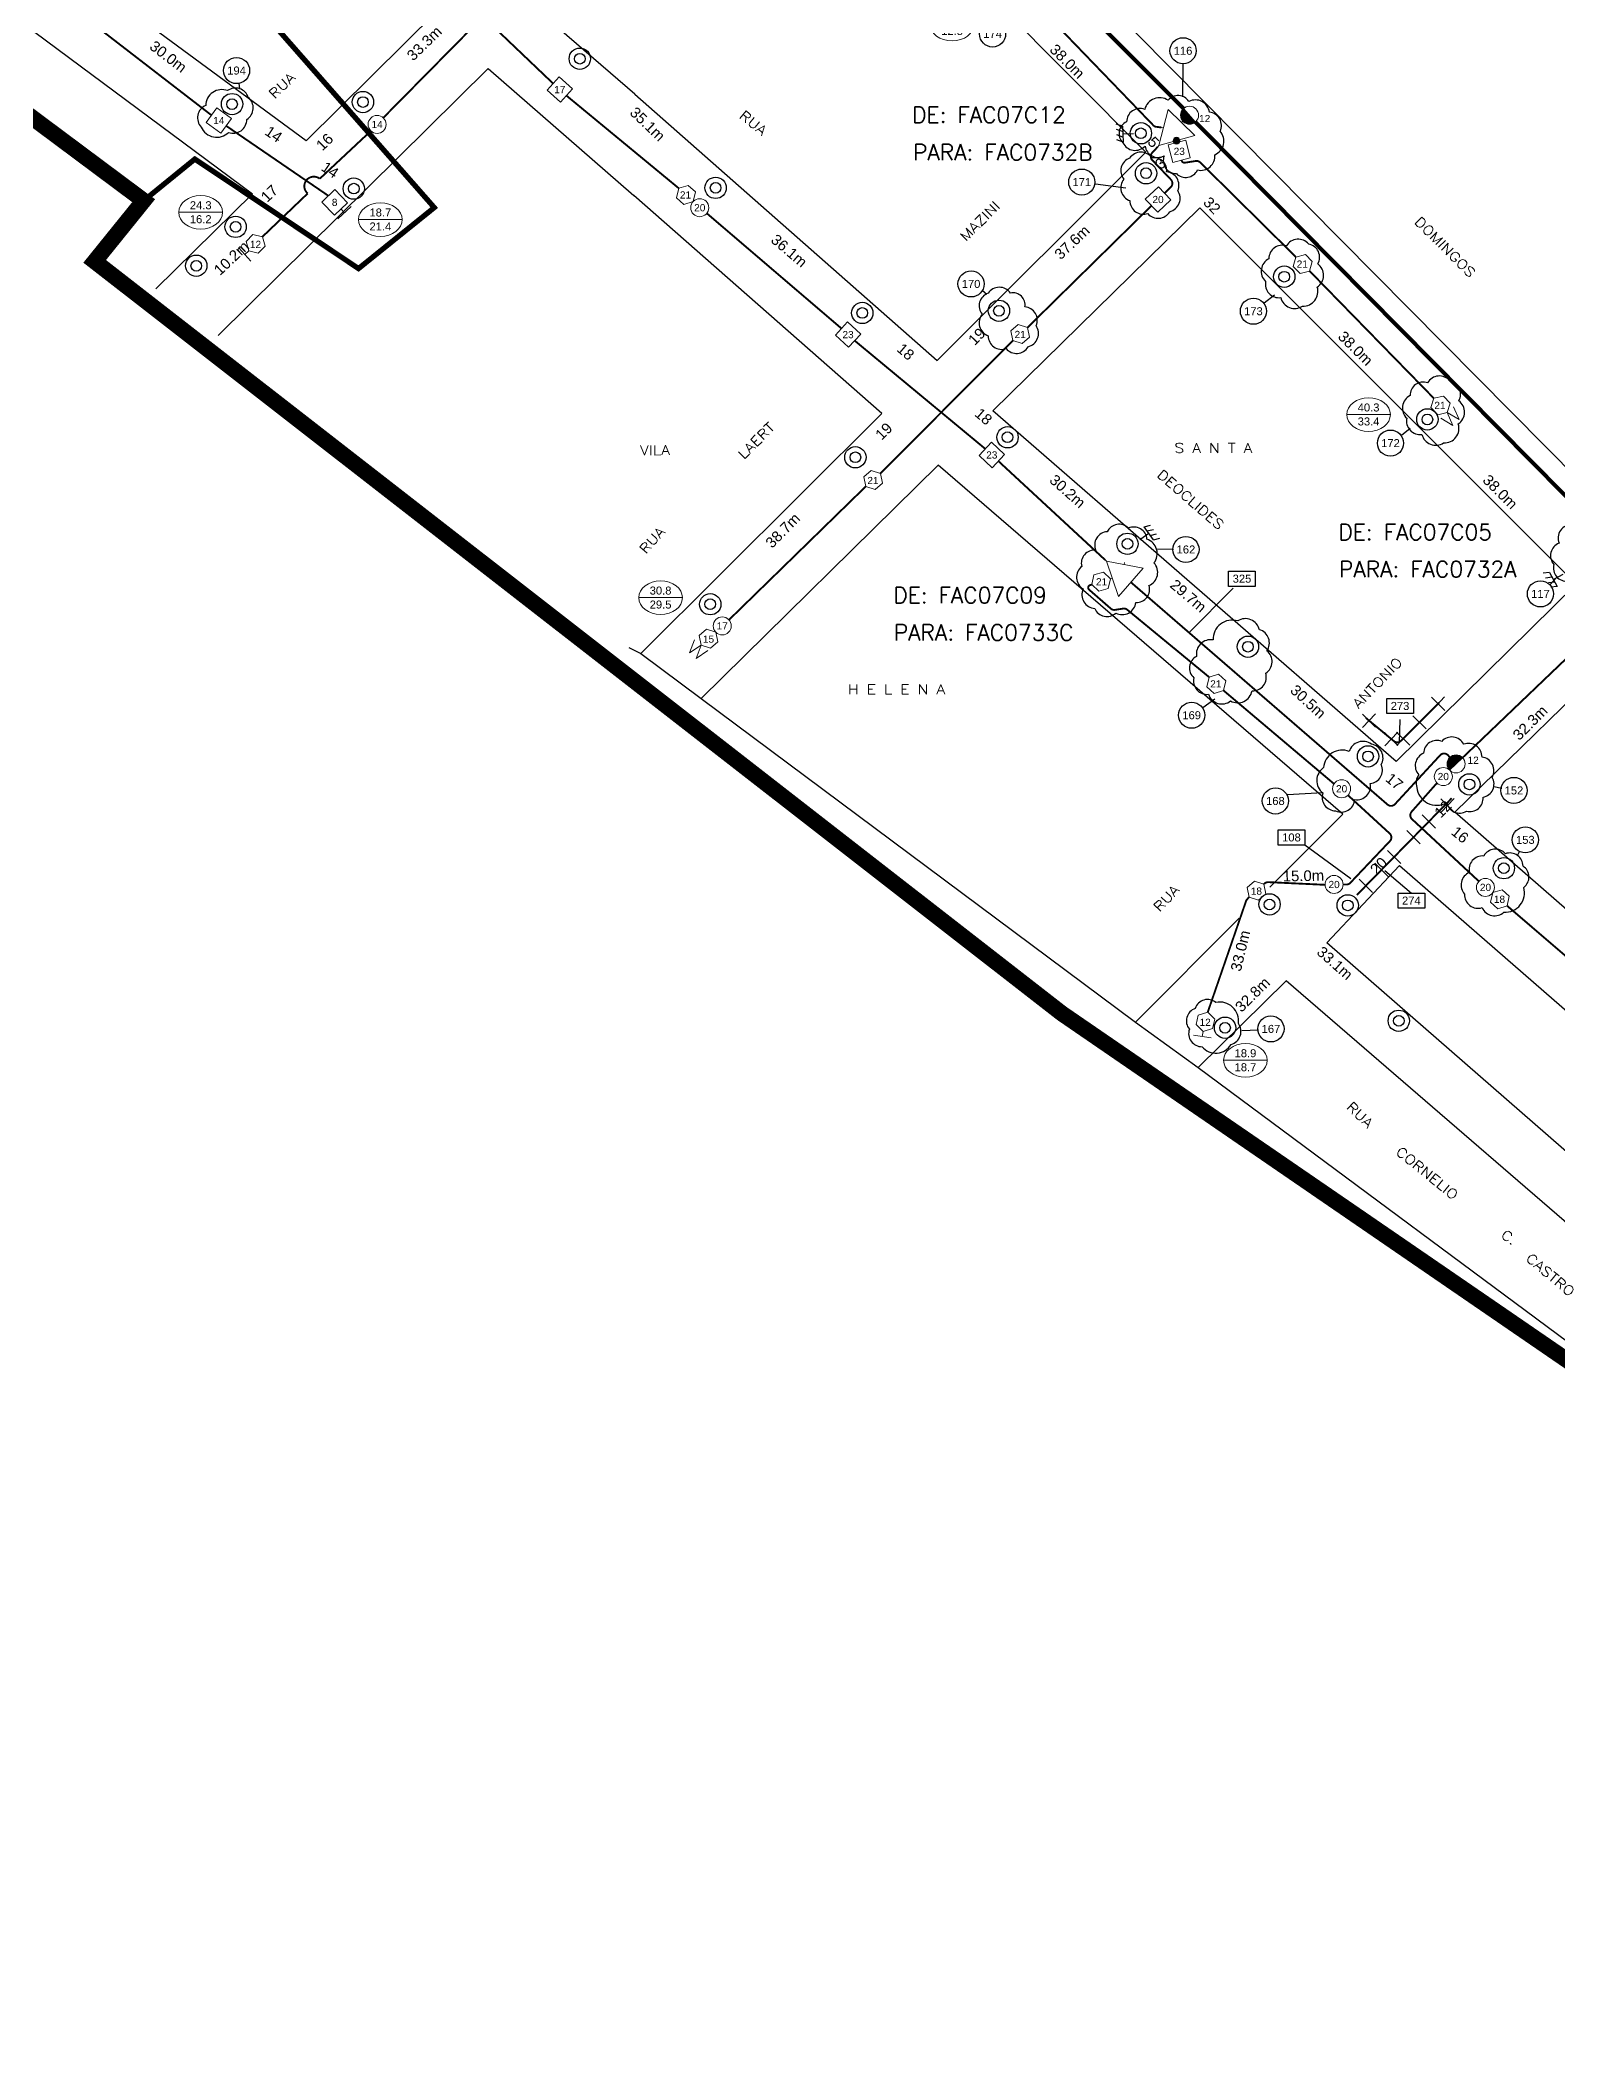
# Model space of a CAD drawing. Header units: inches. Extents: x 246034 to 247769, y 7726337 to 7727523.
# Drawn here: x 246494.3 to 246778.7, y 7726358.1 to 7726736.5 of the extents above; entities that cross this region are included whole.
import ezdxf
from ezdxf.enums import TextEntityAlignment as Align

# ---------------------------------------------------------------- set-up
doc = ezdxf.new("R2010")
doc.units = ezdxf.units.IN
doc.header["$LTSCALE"] = 6
doc.header["$MEASUREMENT"] = 0
for name, pattern in [('DASHDOT', [1, 0.5, -0.25, 0, -0.25]), ('DASHED', [0.75, 0.5, -0.25]), ('PHANTOMX2', [5, 2.5, -0.5, 0.5, -0.5, 0.5, -0.5])]:
    doc.linetypes.add(name, pattern=pattern)
for name, color, linetype in [('ALTERAÇÃO', 4, 'Continuous'), ('ANOTACOES', 6, 'Continuous'), ('DISTANCIA', 7, 'Continuous'), ('ELETRONICO', 4, 'Continuous'), ('LIMITE', 5, 'PHANTOMX2'), ('NET-CBTP', 6, 'DASHDOT'), ('NET-CBTR', 3, 'DASHED'), ('NET_UPGRADE', 7, 'Continuous'), ('POSTES', 1, 'Continuous'), ('QUADRA_PROV', 7, 'Continuous'), ('QUADRAS', 7, 'Continuous'), ('RUAS', 7, 'Continuous'), ('TERRA', 7, 'Continuous')]:
    doc.layers.add(name, color=color, linetype=linetype)
for name, color, linetype, lineweight in [('NET-AMP', 1, 'Continuous', 20), ('NET-SPLT', 1, 'Continuous', 20), ('NET-TAP', 1, 'Continuous', 20), ('NET-TERM', 1, 'Continuous', 20)]:
    doc.layers.add(name, color=color, linetype=linetype, lineweight=lineweight)
doc.layers.add('NET-AMP @ 1', color=1, linetype='Continuous', lineweight=20, true_color=0xff0000)
doc.layers.add('NET-LIMCEL', color=9, linetype='PHANTOMX2', lineweight=50, true_color=0x808080)
doc.styles.add('B', font='SIMPLEX', dxfattribs={"width": 1.2, "height": 1.8})
doc.styles.add('Folhas_CAD', font='arial.ttf')
doc.styles.add('Romans', font='ROMANS.shx', dxfattribs={"height": 3})
doc.styles.get("Standard").update_dxf_attribs({"font": 'arial.ttf'})
doc.dimstyles.get("Standard").update_dxf_attribs({"dimtxt": 0.18, "dimasz": 0.18, "dimexe": 0.18, "dimexo": 0.0625, "dimgap": 0.09, "dimtad": 0, "dimtih": 1, "dimtoh": 1, "dimdec": 4, "dimzin": 0, "dimdsep": 46, "dimtxsty": 'Standard', "dimcen": 0.09, "dimadec": 0, "dimazin": 0, "dimtfac": 1, "dimtdec": 4, "dimtofl": 0, "dimtmove": 0, "dimatfit": 3, "dimfxl": 1, "dimtolj": 1, "dimtzin": 0, "dimarcsym": 0})

# ---------------------------------------------------------------- blocks, each defined once
blk = doc.blocks.new('POSTECS')
at = {"layer": 'POSTES', "linetype": 'ByBlock'}
for radius in [2, 1]:
    blk.add_circle((0, 0), radius, dxfattribs=at)
blk = doc.blocks.new('POSTE')
at = {"layer": 'POSTES', "linetype": 'ByBlock'}
for radius in [2, 1]:
    blk.add_circle((0, 0), radius, dxfattribs=at)
blk = doc.blocks.new('TERRA')
at = {"layer": 'TERRA', "linetype": 'ByBlock'}
for p, q in [((0, 0), (0, -2.02)), ((-1.5, -2.02), (-1.97, -3.15)), ((-1.5, -2.02), (1.5, -2.02)), ((-0.49, -2.02), (-0.96, -3.15)), ((0.57, -2.02), (0.09, -3.15)), ((1.5, -2.02), (1.03, -3.15))]:
    blk.add_line(p, q, dxfattribs=at)
blk = doc.blocks.new('TERMINAL')
blk.add_line((-1, 0), (0, 0))
blk.add_lwpolyline([(-1, -1.6875), (-1, 1.6875)])
blk = doc.blocks.new('TAP8')
blk.add_lwpolyline([(0.92, 1.59), (0, 0), (0.92, -1.59), (2.76, -1.59), (3.68, 0), (2.76, 1.59)], close=True)
blk.add_attdef('DBVAL', text='', height=1.35).set_placement((1.77, -0.06), align=Align.MIDDLE)
blk = doc.blocks.new('TAP2')
at = {"color": 0}
blk.add_circle((1.69, 0), 1.69, dxfattribs=at)
blk.add_attdef('DBVAL', text='', height=1.35, dxfattribs=at).set_placement((1.69, 0), align=Align.MIDDLE)
blk = doc.blocks.new('TAP4')
blk.add_lwpolyline([(3.38, -1.69), (0, -1.69), (0, 1.69), (3.38, 1.69)], close=True)
at = {"color": 0}
blk.add_attdef('DBVAL', text='', height=1.35, dxfattribs=at).set_placement((1.69, 0), align=Align.MIDDLE)
blk = doc.blocks.new('HI-LOW')
blk.add_lwpolyline([(-4.1, 0), (4.1, 0)])
blk.add_ellipse((0, 0), major_axis=(4.1, 0), ratio=0.768293)
for tag, p in [('END-HI', (0, 1.33)), ('END-LO', (0, -1.29))]:
    blk.add_attdef(tag, text='', height=1.5).set_placement(p, align=Align.MIDDLE_CENTER)
blk = doc.blocks.new('DC')
h = blk.add_hatch(color=256)
h.dxf.hatch_style = 1
h.paths.add_polyline_path([(3.38, 0), (0, 0, 1)])
blk.add_line((0, 0), (3.38, 0))
blk.add_circle((1.69, 0), 1.69)
at = {"color": 0}
blk.add_attdef('DCVAL', text='', height=1.35, dxfattribs=at).set_placement((3.1, 3.27), align=Align.MIDDLE)
blk = doc.blocks.new('CX_CodUpgrade')
blk.add_circle((-0.13, 0.04), 2.45)
at = {"color": 1, "flags": 1}
for tag, p in [('RETIRAR1', (4.74, 11.47)), ('NOVO1', (28.33, 11.47)), ('RETIRAR2', (4.74, 7.94)), ('NOVO2', (28.33, 7.94)), ('RETIRAR3', (4.74, 4.42)), ('NOVO3', (28.33, 4.42)), ('RETIRAR4', (4.74, 0.89)), ('NOVO4', (28.33, 0.9)), ('RETIRAR5', (4.74, -2.63)), ('NOVO5', (28.33, -2.63)), ('RETIRAR6', (4.74, -6.15)), ('NOVO6', (28.33, -6.15)), ('RETIRAR7', (4.74, -9.68)), ('NOVO7', (28.33, -9.68)), ('RETIRAR8', (4.74, -13.2)), ('NOVO8', (28.33, -13.2)), ('RETIRAR9', (4.74, -16.73)), ('NOVO9', (28.33, -16.73))]:
    blk.add_attdef(tag, p, '', height=1.5, dxfattribs=at)
at = {"color": 7, "flags": 1}
for tag, p in [('ANTIGO1', (17.16, 11.46)), ('ANTIGO2', (17.16, 7.94)), ('ANTIGO3', (17.16, 4.41)), ('ANTIGO4', (17.16, 0.89)), ('ANTIGO5', (17.16, -2.63)), ('ANTIGO6', (17.16, -6.16)), ('ANTIGO7', (17.16, -9.68)), ('ANTIGO8', (17.16, -13.21)), ('ANTIGO9', (17.16, -16.73))]:
    blk.add_attdef(tag, p, '', height=1.5, dxfattribs=at)
at = {"color": 1}
blk.add_attdef('CODIGO', text='', height=1.5, dxfattribs=at).set_placement((-0.13, 0.04), align=Align.MIDDLE_CENTER)
blk = doc.blocks.new('AMP3')
for p, q in [((3.1, 1.71), (3.3, 2.03)), ((0, 0), (-0.33, 0)), ((3.1, -1.71), (3.3, -2.03)), ((6.06, 0), (6.38, 0))]:
    blk.add_line(p, q)
blk.add_lwpolyline([(0, 3.5), (0, -3.5), (6.06, 0)], close=True)
blk = doc.blocks.new('AMP3AC')
h = blk.add_hatch(color=256)
h.dxf.hatch_style = 1
h.paths.add_polyline_path([(2.55, 2.03), (3.66, 1.39, 0.131652), (3.74, 1.71, 0.767327)])
h.paths.add_polyline_path([(3.66, 1.39), (2.55, 2.03, 0.131652), (2.47, 1.71, 0.767327)])
for p, q in [((3.1, 1.71), (3.3, 2.03)), ((0, 0), (-0.33, 0)), ((3.1, -1.71), (3.3, -2.03)), ((6.06, 0), (6.38, 0))]:
    blk.add_line(p, q)
blk.add_lwpolyline([(0, 3.5), (0, -3.5), (6.06, 0)], close=True)
blk.add_circle((3.1, 1.71), 0.638)
blk = doc.blocks.new('CX_CodUpgradeCabo')
blk.add_lwpolyline([(-2.63, 1.45), (2.37, 1.45), (2.37, -1.4), (-2.63, -1.4)], close=True)
at = {"color": 1}
blk.add_attdef('CODIGO', text='', height=1.5, dxfattribs=at).set_placement((-0.13, 0.04), align=Align.MIDDLE_CENTER)
at = {"color": 1, "style": 'Folhas_CAD', "flags": 1}
for tag, p in [('SERVICO', (5.97, 0.89)), ('TIPO', (17.92, 0.89)), ('COMP', (25.22, 0.89))]:
    blk.add_attdef(tag, p, '', height=1.5, dxfattribs=at)
blk = doc.blocks.new('EXCLUIR_CABOdwg')
at = {"layer": 'ANOTACOES', "color": 4}
for points in [[(-1.24, 1.23), (1.24, -1.23)], [(-1.2, -1.28), (1.21, 1.29)]]:
    blk.add_lwpolyline(points, dxfattribs=at)
blk = doc.blocks.new('CARGA')
for p, q in [((-2.5, 0.81), (0, 1.62)), ((-2.5, 0.81), (0, 0)), ((-2.5, -0.81), (0, 0)), ((-2.5, -0.81), (0, -1.62))]:
    blk.add_line(p, q)

msp = doc.modelspace()

# ---------------------------------------------------------------- linework, layer by layer
at = {"layer": 'LIMITE', "linetype": 'Continuous', "const_width": 3}
msp.add_lwpolyline([(247361.51, 7726563.79), (247112.71, 7726442.48), (247147.92, 7726399.42), (247053.32, 7726359.97), (247014.86, 7726409.04), (246947.68, 7726374.32), (246685.76, 7726554.08), (246504.44, 7726695.05), (246513.62, 7726706.42), (246174.51, 7726959.26), (246306.47, 7727097.36), (246264.31, 7727145.51), (246277.78, 7727165.15), (246472.38, 7727189.68), (246553, 7727281.82), (246508.14, 7727323.79), (246532.23, 7727521.49), (246803.54, 7727504.62), (247403.19, 7726894.55)], dxfattribs=at)
at = {"layer": 'NET-CBTP', "const_width": 0.75}
msp.add_lwpolyline([(246696.41, 7726852.32), (246637.27, 7726796.22, 0.416078), (246637.26, 7726794.8), (246706.83, 7726725.48), (246708.59, 7726723.7)], format="xyb", dxfattribs=at)
msp.add_lwpolyline([(246710.82, 7726721.17), (246784.83, 7726646.42)], dxfattribs=at)
at = {"layer": 'NET-CBTR', "const_width": 0.35}
for points in [[(246582.36, 7726748.5), (246579.04, 7726751.45, 0.406572), (246577.64, 7726751.38), (246574.23, 7726747.73, 0.23628), (246573.98, 7726746.87), (246575.29, 7726739.53, -0.243653), (246575.02, 7726738.65), (246558.54, 7726721.95)], [(246590.39, 7726728.39), (246577.99, 7726740.21, -0.39373), (246577.91, 7726741.57), (246578.11, 7726741.81)], [(246758.53, 7726602.07), (246758.18, 7726602.46, 0.441709), (246756.7, 7726602.47), (246748.23, 7726593.3, -0.404917), (246746.84, 7726593.22), (246698.71, 7726634.9)], [(246756.54, 7726612.32), (246749.36, 7726605.19, -0.391779), (246748.01, 7726605.13), (246742.76, 7726609.47)], [(246739.41, 7726594.98), (246747.25, 7726587.79, -0.41042), (246747.29, 7726586.38), (246739.85, 7726578.54, -0.207318), (246739.12, 7726578.23), (246738.5, 7726578.23)], [(246763.96, 7726578.84), (246751.4, 7726590.51, -0.404384), (246751.37, 7726591.9), (246756.11, 7726597.27)]]:
    msp.add_lwpolyline(points, format="xyb", dxfattribs=at)
at = {"layer": 'NET-CBTR'}
for points in [[(246704.46, 7726720.14, 0.35, 0.35, 0), (246703.27, 7726720.3, 0.35, 0.35, -0.098708), (246702.95, 7726720.52, 0.35, 0.35, 0), (246677.98, 7726746.4, 0, 0, 0)], [(246556.22, 7726719.5, 0.35, 0.35, 0), (246546.64, 7726710.54, 0.35, 0.35, 0.984653), (246544.38, 7726707.78, 0.35, 0.35, 0), (246544.38, 7726707.78, 0.35, 0.35, 0), (246535.88, 7726699.65, 0, 0, 0)], [(246705.04, 7726707.8, 0.35, 0.35, 0), (246706.21, 7726708.98, 0.35, 0.35, 0.406376), (246706.22, 7726710.38, 0.35, 0.35, 0), (246702.72, 7726714.03, 0.35, 0.35, -0.398437), (246702.71, 7726715.4, 0.35, 0.35, 0), (246703.75, 7726716.52, 0, 0, 0)], [(246729.66, 7726695.86, 0.35, 0.35, 0), (246711.72, 7726713.59, 0.35, 0.35, 0.238125), (246710.86, 7726713.86, 0.35, 0.35, 0), (246708.82, 7726713.54, 0.35, 0.35, -0.377164), (246708.26, 7726713.9, 0.35, 0.35, 0), (246708.22, 7726714.04, 0, 0, 0)], [(246713.39, 7726617.11, 0.35, 0.35, 0), (246698.05, 7726629.74, 0.35, 0.35, 0.213885), (246697.26, 7726629.96, 0.35, 0.35, 0), (246695.76, 7726629.72, 0.35, 0.35, -0.221547), (246694.95, 7726629.96, 0.35, 0.35, 0), (246690.89, 7726633.5, 0.35, 0.35, -0.580858), (246691.06, 7726634.36, 0.35, 0.35, 0), (246691.38, 7726634.46, 0, 0, 0)], [(246735.13, 7726578.18, 0.35, 0.35, 0), (246724.49, 7726578.68, 0.35, 0.35, 0.18845), (246723.8, 7726578.45, 0.35, 0.35, 0), (246723.63, 7726578.31, 0, 0, 0)], [(246720.88, 7726575.87, 0.35, 0.35, 0), (246720.53, 7726575.49, 0.35, 0.35, 0.1063), (246720.31, 7726575.13, 0.35, 0.35, 0), (246713.12, 7726554.28, 0, 0, 0)]]:
    msp.add_lwpolyline(points, format="xyseb", dxfattribs=at)
at = {"layer": 'NET-CBTR', "const_width": 0.35}
for points in [[(246505.27, 7726738.7), (246526.34, 7726722.44)], [(246592.89, 7726726.12), (246613.95, 7726708.75)], [(246529.08, 7726720.46), (246548.27, 7726707.33)], [(246702.58, 7726705.49), (246679.35, 7726682.66)], [(246619.2, 7726704.06), (246644.45, 7726682.47)], [(246755.51, 7726669.39), (246732.23, 7726693.23)], [(246671.41, 7726659.91), (246646.94, 7726680.18)], [(246676.6, 7726680.22), (246651.75, 7726655.28)], [(246693.89, 7726639.08), (246673.88, 7726657.6)], [(246649, 7726652.84), (246623.37, 7726627.85)], [(246781.81, 7726621.99), (246760.91, 7726602.01)], [(246736.81, 7726597.1), (246716.08, 7726614.61)], [(246758.88, 7726594.42), (246741.07, 7726576.26)], [(246789.42, 7726556.96), (246769.27, 7726574.23)]]:
    msp.add_lwpolyline(points, dxfattribs=at)
at = {"layer": 'NET-LIMCEL', "const_width": 1}
msp.add_lwpolyline([(246966.86, 7726835.39), (246942.98, 7726828.79), (246907.35, 7726829.64), (246870.87, 7726842.36), (246853.9, 7726841.09), (246835.66, 7726824.55), (246883.17, 7726774.52), (246847.12, 7726737.55), (246794.94, 7726785.46), (246747.81, 7726740.04), (246681.88, 7726798.51), (246659.47, 7726781.62), (246634.04, 7726801.03), (246625.71, 7726792.49), (246591.39, 7726790.04), (246539.07, 7726738.2), (246568.11, 7726705.13), (246553.91, 7726693.7), (246523.22, 7726714.22), (246513.62, 7726706.42)], dxfattribs=at)
at = {"layer": 'NET_UPGRADE'}
for points in [[(246529.52, 7726719.2, 0.520567), (246529.52, 7726719.2, 0.520567), (246532.96, 7726721.67, 0.520567), (246533.23, 7726725.76, 0.520567), (246529.36, 7726727.06, 0.520567), (246525.26, 7726724.26, 0.520567), (246524.4, 7726720.22, 0.520567), (246529.52, 7726719.2)], [(246705.71, 7726725.24, 0.520567), (246705.71, 7726725.24, 0.520567), (246701.31, 7726723.54, 0.520567), (246697.91, 7726721.22, 0.520567), (246697.21, 7726717.28, 0.520567), (246701.38, 7726716.66, 0.520567), (246704.94, 7726714.81, 0.520567), (246707.26, 7726711.49, 0.520567), (246711.2, 7726712.18, 0.520567), (246714.45, 7726715.04, 0.520567), (246715.45, 7726719.44, 0.520567), (246713.44, 7726723, 0.520567), (246709.58, 7726725.01, 0.520567), (246705.71, 7726725.24)], [(246702.7, 7726714.44, 0.520567), (246702.7, 7726714.44, 0.520567), (246698.48, 7726714.39, 0.520567), (246697.39, 7726710.47, 0.520567), (246698.53, 7726706.43, 0.520567), (246701.9, 7726704.02, 0.520567), (246705.99, 7726704.36, 0.520567), (246707.51, 7726708.32, 0.520567), (246705.4, 7726711.82, 0.520567), (246702.7, 7726714.44)], [(246730.9, 7726686.67, 0.520567), (246730.9, 7726686.67, 0.520567), (246733.66, 7726690.22, 0.520567), (246733.75, 7726694.57, 0.520567), (246732.06, 7726698.29, 0.520567), (246727.89, 7726697.94, 0.520567), (246724.6, 7726695.54, 0.520567), (246723.98, 7726691.28, 0.520567), (246726.82, 7726688.26, 0.520567), (246730.9, 7726686.67)], [(246676.15, 7726689.11, 0.520567), (246676.15, 7726689.11, 0.520567), (246671.93, 7726689.07, 0.520567), (246670.83, 7726685.15, 0.520567), (246671.97, 7726681.1, 0.520567), (246675.34, 7726678.7, 0.520567), (246679.44, 7726679.04, 0.520567), (246680.95, 7726683, 0.520567), (246678.85, 7726686.5, 0.520567), (246676.15, 7726689.11)], [(246757.36, 7726661.02, 0.520567), (246757.36, 7726661.02, 0.520567), (246760.11, 7726664.57, 0.520567), (246760.2, 7726668.92, 0.520567), (246758.52, 7726672.65, 0.520567), (246754.34, 7726672.29, 0.520567), (246751.06, 7726669.89, 0.520567), (246750.44, 7726665.64, 0.520567), (246753.28, 7726662.62, 0.520567), (246757.36, 7726661.02)], [(246784.49, 7726648.75, 0.520567), (246784.49, 7726648.75, 0.520567), (246781.39, 7726645.75, 0.520567), (246778.99, 7726642.21, 0.520567), (246778.01, 7726638.24, 0.520567), (246780.68, 7726635.08, 0.520567), (246784.71, 7726635.4, 0.520567), (246788.36, 7726637.2, 0.520567), (246790.87, 7726640.47, 0.520567), (246790.7, 7726644.61, 0.520567), (246784.49, 7726648.75)], [(246701.73, 7726642.96, 0.520567), (246701.73, 7726642.96, 0.520567), (246698.25, 7726645.03, 0.520567), (246694.29, 7726644.37, 0.520567), (246692.13, 7726640.89, 0.520567), (246689.49, 7726637.87, 0.520567), (246689.77, 7726633.64, 0.520567), (246691.94, 7726629.97, 0.520567), (246695.89, 7726629.12, 0.520567), (246699.66, 7726631.1, 0.520567), (246702.11, 7726634.3, 0.520567), (246703.05, 7726638.53, 0.520567), (246701.73, 7726642.96)], [(246711.04, 7726621, 0.520567), (246711.04, 7726621, 0.520567), (246710.51, 7726616.99, 0.520567), (246713.28, 7726613.9, 0.520567), (246717.42, 7726612.65, 0.520567), (246721.43, 7726614.56, 0.520567), (246724, 7726617.85, 0.520567), (246724.2, 7726622.05, 0.520567), (246722.81, 7726626, 0.520567), (246718.74, 7726627.64, 0.520567), (246714.13, 7726624.09, 0.520567), (246711.04, 7726621)], [(246734.86, 7726600.14, 0.520567), (246734.86, 7726600.14, 0.520567), (246734.73, 7726595.41, 0.520567), (246737.1, 7726592.06, 0.520567), (246740.71, 7726594.16, 0.520567), (246743.61, 7726597.18, 0.520567), (246745.65, 7726600.67, 0.520567), (246743.81, 7726604.55, 0.520567), (246739.66, 7726603.17, 0.520567), (246734.86, 7726600.14)], [(246772.38, 7726577.69, 0.520567), (246772.38, 7726577.69, 0.520567), (246772.24, 7726581.69, 0.520567), (246768.94, 7726584, 0.520567), (246764.87, 7726583.58, 0.520567), (246762.2, 7726580.5, 0.520567), (246761.29, 7726576.43, 0.520567), (246764.59, 7726573.9, 0.520567), (246768.66, 7726573.06, 0.520567), (246772.38, 7726577.69)], [(246714.67, 7726556.14, 0.520567), (246714.67, 7726556.14, 0.520567), (246710.77, 7726555, 0.520567), (246709.68, 7726551.11, 0.520567), (246712.07, 7726547.84, 0.520567), (246717.52, 7726548.26, 0.520567), (246718.87, 7726552.2, 0.520567), (246714.67, 7726556.14)]]:
    msp.add_lwpolyline(points, format="xyb", close=True, dxfattribs=at)
msp.add_lwpolyline([(246752.34, 7726596.44, 0.545332), (246757.91, 7726593.59, 0.520567), (246761.63, 7726591.99, 0.520567), (246764.75, 7726594.6, 0.520567), (246766.46, 7726598.32), (246766.46, 7726598.32, 0.520567), (246764.55, 7726602.13, 0.520567), (246761.13, 7726604.55, 0.520567), (246757.01, 7726605.05, 0.520567), (246753.59, 7726602.84, 0.520567), (246752.68, 7726598.82, 0.24533), (246752.34, 7726596.44, 0.24533)], format="xyb", dxfattribs=at)
at = {"layer": 'QUADRA_PROV'}
msp.add_lwpolyline([(246604.6, 7726622.69), (246606.83, 7726621.57), (246618.18, 7726613.11), (246699.59, 7726552.45), (246711.32, 7726543.92), (246792.51, 7726483.73), (246803.51, 7726475.57), (246883.17, 7726416.01), (246894.52, 7726407.38), (246907.23, 7726398.38)], dxfattribs=at)
at = {"layer": 'QUADRAS'}
for points in [[(246325.32, 7726862.72), (246534.05, 7726707.69), (246515.91, 7726689.9)], [(246789.16, 7726647.55), (246642.45, 7726795.71), (246685.53, 7726837.97), (246836.09, 7726685.9)], [(246605.53, 7726778.49), (246544.11, 7726717.65), (246500.07, 7726750.07), (246581.14, 7726829.78), (246605.49, 7726805.28)], [(246605.72, 7726726.36), (246662.37, 7726676.44), (246701.55, 7726715.49), (246632.04, 7726785.38), (246605.65, 7726758.81)], [(246605.72, 7726726.36), (246588.42, 7726741.35), (246605.65, 7726758.81)], [(246527.58, 7726681.14), (246578.21, 7726731.19), (246605.52, 7726707.41)], [(246606.83, 7726621.57), (246652, 7726666.5), (246605.52, 7726707.41)], [(246782.19, 7726634.51), (246748.44, 7726601.29), (246672.83, 7726667.04), (246711.65, 7726705.06), (246782.19, 7726634.51)], [(246724.8, 7726577.74), (246738.47, 7726591.45), (246662.58, 7726656.85), (246618.18, 7726613.11)], [(246862.42, 7726553.5), (246834.71, 7726526.16), (246759.47, 7726591.81), (246792.15, 7726623.65), (246862.42, 7726553.5)], [(246824.46, 7726516.22), (246810.67, 7726501.73), (246735.48, 7726567.33), (246749.1, 7726581.77), (246824.46, 7726516.22)], [(246699.59, 7726552.45), (246719.01, 7726571.93)], [(246792.51, 7726483.73), (246803.27, 7726495.09), (246727.84, 7726560.19), (246711.32, 7726543.92)]]:
    msp.add_lwpolyline(points, dxfattribs=at)

# ---------------------------------------------------------------- block references
at = {"layer": 'ALTERAÇÃO'}
for p in [(246743.36, 7726608.97), (246756.33, 7726612.11), (246747.53, 7726605.51), (246749.75, 7726605.57), (246752.83, 7726608.63), (246754.58, 7726590.04), (246758.09, 7726593.05), (246751.72, 7726587.12), (246748.09, 7726583.41), (246745.7, 7726580.98), (246742.78, 7726578)]:
    msp.add_blockref('EXCLUIR_CABOdwg', p, dxfattribs=at)
at = {"layer": 'ELETRONICO'}
for p, rotation in [((246699.21, 7726718.97), 272.5424989547859), ((246700.42, 7726642.9), 125.6306448607414), ((246779.7, 7726636.38), 299.0324547538869)]:
    msp.add_blockref('TERRA', p, dxfattribs=dict(at, rotation=rotation))
at = {"layer": 'NET-AMP'}
for name, p, rotation in [('AMP3AC', (246708.21, 7726721.08), 225.6732166218842), ('AMP3', (246698.71, 7726634.9), 139.1019087988604)]:
    msp.add_blockref(name, p, dxfattribs=dict(at, rotation=rotation))
at = {"layer": 'NET-SPLT'}
ref = msp.add_blockref('DC', (246708.59, 7726723.7), dxfattribs=dict(at, rotation=311.5221031204085))
ref.add_attrib('DCVAL', '12', dxfattribs={"layer": '0', "color": 0, "height": 1.35}).set_placement((246712.55, 7726721.83), align=Align.MIDDLE)
ref = msp.add_blockref('DC', (246760.91, 7726602.01), dxfattribs=dict(at, rotation=223.7191089344011))
ref.add_attrib('DCVAL', '12', dxfattribs={"layer": '0', "color": 0, "height": 1.35}).set_placement((246762.89, 7726601.54), align=Align.MIDDLE)
at = {"layer": 'NET-TAP'}
ref = msp.add_blockref('TAP4', (246590.39, 7726728.39), dxfattribs=dict(at, rotation=317.886096700436))
ref.add_attrib('DBVAL', '17', dxfattribs={"layer": '0', "color": 0, "height": 1.35}).set_placement((246591.64, 7726727.25), align=Align.MIDDLE)
ref = msp.add_blockref('TAP4', (246526.34, 7726722.44), dxfattribs=dict(at, rotation=324.1795928504446))
ref.add_attrib('DBVAL', '14', dxfattribs={"layer": '0', "color": 0, "height": 1.35}).set_placement((246527.71, 7726721.45), align=Align.MIDDLE)
for p, values in [((246555.71, 7726720.71), {'DBVAL': '14'}), ((246616.2, 7726705.11), {'DBVAL': '20'}), ((246620.42, 7726626.72), {'DBVAL': '17'}), ((246736.54, 7726596.19), {'DBVAL': '20'}), ((246735.13, 7726578.24), {'DBVAL': '20'}), ((246763.51, 7726577.7), {'DBVAL': '20'})]:
    msp.add_blockref('TAP2', p, dxfattribs=at).add_auto_attribs(values)
ref = msp.add_blockref('TAP4', (246707.36, 7726717.31), dxfattribs=dict(at, rotation=284.7290900119734))
ref.add_attrib('DBVAL', '23', dxfattribs={"layer": '0', "color": 0, "height": 1.35}).set_placement((246707.79, 7726715.67), align=Align.MIDDLE)
ref = msp.add_blockref('TAP8', (246613.95, 7726708.75), dxfattribs=dict(at, rotation=317.4017725305782))
ref.add_attrib('DBVAL', '21', dxfattribs={"layer": '0', "height": 1.35}).set_placement((246615.21, 7726707.51), align=Align.MIDDLE)
ref = msp.add_blockref('TAP4', (246702.64, 7726707.87), dxfattribs=dict(at, rotation=313.5669415433165))
ref.add_attrib('DBVAL', '20', dxfattribs={"layer": '0', "color": 0, "height": 1.35}).set_placement((246703.81, 7726706.65), align=Align.MIDDLE)
ref = msp.add_blockref('TAP4', (246548.27, 7726707.33), dxfattribs=dict(at, rotation=313.5669415433164))
ref.add_attrib('DBVAL', '8', dxfattribs={"layer": '0', "color": 0, "height": 1.35}).set_placement((246549.43, 7726706.11), align=Align.MIDDLE)
ref = msp.add_blockref('TAP8', (246533.32, 7726697.01), dxfattribs=dict(at, rotation=45.86994840512459))
ref.add_attrib('DBVAL', '12', dxfattribs={"layer": '0', "height": 1.35}).set_placement((246534.6, 7726698.24), align=Align.MIDDLE)
ref = msp.add_blockref('TAP8', (246729.66, 7726695.86), dxfattribs=dict(at, rotation=314.301758087296))
ref.add_attrib('DBVAL', '21', dxfattribs={"layer": '0', "height": 1.35}).set_placement((246730.86, 7726694.55), align=Align.MIDDLE)
ref = msp.add_blockref('TAP4', (246644.45, 7726682.47), dxfattribs=dict(at, rotation=317.4017725305782))
ref.add_attrib('DBVAL', '23', dxfattribs={"layer": '0', "color": 0, "height": 1.35}).set_placement((246645.69, 7726681.32), align=Align.MIDDLE)
ref = msp.add_blockref('TAP8', (246676.6, 7726680.22), dxfattribs=dict(at, rotation=41.59768609916838))
ref.add_attrib('DBVAL', '21', dxfattribs={"layer": '0', "height": 1.35}).set_placement((246677.96, 7726681.36), align=Align.MIDDLE)
ref = msp.add_blockref('TAP8', (246755.51, 7726669.39), dxfattribs=dict(at, rotation=313.2009876271653))
ref.add_attrib('DBVAL', '21', dxfattribs={"layer": '0', "height": 1.35}).set_placement((246756.67, 7726668.06), align=Align.MIDDLE)
ref = msp.add_blockref('TAP4', (246673.88, 7726657.6), dxfattribs=dict(at, rotation=136.8587117926712))
ref.add_attrib('DBVAL', '23', dxfattribs={"layer": '0', "color": 0, "height": 1.35}).set_placement((246672.64, 7726658.76), align=Align.MIDDLE)
ref = msp.add_blockref('TAP8', (246649, 7726652.84), dxfattribs=dict(at, rotation=41.59768609916839))
ref.add_attrib('DBVAL', '21', dxfattribs={"layer": '0', "height": 1.35}).set_placement((246650.36, 7726653.98), align=Align.MIDDLE)
ref = msp.add_blockref('TAP8', (246694.48, 7726633.74), dxfattribs=dict(at, rotation=136.8587117926712))
ref.add_attrib('DBVAL', '21', dxfattribs={"layer": '0', "height": 1.35}).set_placement((246693.22, 7726634.99), align=Align.MIDDLE)
ref = msp.add_blockref('TAP8', (246618.16, 7726623.09), dxfattribs=dict(at, rotation=41.59768609916838))
ref.add_attrib('DBVAL', '15', dxfattribs={"layer": '0', "height": 1.35}).set_placement((246619.53, 7726624.23), align=Align.MIDDLE)
ref = msp.add_blockref('TAP8', (246713.39, 7726617.11), dxfattribs=dict(at, rotation=316.9622391385029))
ref.add_attrib('DBVAL', '21', dxfattribs={"layer": '0', "height": 1.35}).set_placement((246714.64, 7726615.86), align=Align.MIDDLE)
ref = msp.add_blockref('TAP2', (246758.48, 7726599.68), dxfattribs=dict(at, rotation=225.5639820049543))
ref.add_attrib('DBVAL', '20', dxfattribs={"layer": '0', "color": 0, "height": 1.35}).set_placement((246757.29, 7726598.48), align=Align.MIDDLE)
ref = msp.add_blockref('TAP8', (246720.88, 7726575.87), dxfattribs=dict(at, rotation=41.59768609916846))
ref.add_attrib('DBVAL', '18', dxfattribs={"layer": '0', "height": 1.35}).set_placement((246722.25, 7726577), align=Align.MIDDLE)
ref = msp.add_blockref('TAP8', (246766.56, 7726576.71), dxfattribs=dict(at, rotation=317.5743050851015))
ref.add_attrib('DBVAL', '18', dxfattribs={"layer": '0', "height": 1.35}).set_placement((246767.83, 7726575.47), align=Align.MIDDLE)
ref = msp.add_blockref('TAP8', (246710.93, 7726551.97), dxfattribs=dict(at, rotation=16.4646331009402))
ref.add_attrib('DBVAL', '12', dxfattribs={"layer": '0', "height": 1.35}).set_placement((246712.64, 7726552.42), align=Align.MIDDLE)
at = {"layer": 'NET-TERM'}
for p, values in [((246665.2, 7726739.52), {'END-HI': '25.2', 'END-LO': '12.5'}), ((246524.32, 7726704.24), {'END-HI': '24.3', 'END-LO': '16.2'}), ((246558, 7726702.88), {'END-HI': '18.7', 'END-LO': '21.4'}), ((246743.28, 7726666.33), {'END-HI': '40.3', 'END-LO': '33.4'}), ((246610.54, 7726632.01), {'END-HI': '30.8', 'END-LO': '29.5'}), ((246720.2, 7726545.28), {'END-HI': '18.9', 'END-LO': '18.7'})]:
    msp.add_blockref('HI-LOW', p, dxfattribs=at).add_auto_attribs(values)
for name, p, rotation in [('TERMINAL', (246550.59, 7726704.89), 133.5669415525104), ('TERMINAL', (246533.32, 7726697.01), 42.07143958416329), ('CARGA', (246758.02, 7726666.71), 131.6652435970944), ('CARGA', (246618.16, 7726623.09), 51.3721611243119), ('TERMINAL', (246712.26, 7726550.71), 81.47583908430076)]:
    msp.add_blockref(name, p, dxfattribs=dict(at, rotation=rotation))
at = {"layer": 'NET_UPGRADE'}
for name, p, values in [('CX_CodUpgrade', (246672.92, 7726737.64), {'CODIGO': '174'}), ('CX_CodUpgrade', (246708.63, 7726734.49), {'CODIGO': '116'}), ('CX_CodUpgrade', (246531.17, 7726730.78), {'CODIGO': '194'}), ('CX_CodUpgrade', (246689.64, 7726709.87), {'CODIGO': '171'}), ('CX_CodUpgrade', (246668.88, 7726690.78), {'CODIGO': '170'}), ('CX_CodUpgrade', (246721.82, 7726685.66), {'CODIGO': '173'}), ('CX_CodUpgrade', (246747.52, 7726660.94), {'CODIGO': '172'}), ('CX_CodUpgrade', (246709.17, 7726641), {'CODIGO': '162'}), ('CX_CodUpgradeCabo', (246719.68, 7726635.53), {'CODIGO': '325'}), ('CX_CodUpgrade', (246775.64, 7726632.68), {'CODIGO': '117'}), ('CX_CodUpgrade', (246710.24, 7726609.93), {'CODIGO': '169'}), ('CX_CodUpgradeCabo', (246749.31, 7726611.67), {'CODIGO': '273'}), ('CX_CodUpgrade', (246725.94, 7726593.86), {'CODIGO': '168'}), ('CX_CodUpgrade', (246770.67, 7726595.83), {'CODIGO': '152'}), ('CX_CodUpgradeCabo', (246728.95, 7726587.02), {'CODIGO': '108'}), ('CX_CodUpgrade', (246772.8, 7726586.57), {'CODIGO': '153'}), ('CX_CodUpgradeCabo', (246751.43, 7726575.18), {'CODIGO': '274'}), ('CX_CodUpgrade', (246725.11, 7726551.13), {'CODIGO': '167'})]:
    msp.add_blockref(name, p, dxfattribs=at).add_auto_attribs(values)
at = {"layer": 'POSTES'}
for name, p in [('POSTE', (246595.4, 7726733.03)), ('POSTECS', (246530.2, 7726724.52)), ('POSTE', (246554.74, 7726724.91)), ('POSTE', (246700.59, 7726719.05)), ('POSTE', (246701.56, 7726711.57)), ('POSTE', (246553.02, 7726708.68)), ('POSTE', (246620.86, 7726708.83)), ('POSTE', (246530.86, 7726701.52)), ('POSTE', (246523.49, 7726694.22)), ('POSTECS', (246727.47, 7726692.18)), ('POSTE', (246648.36, 7726685.37)), ('POSTE', (246673.99, 7726685.78)), ('POSTE', (246754.3, 7726665.42)), ('POSTE', (246675.59, 7726662.08)), ('POSTE', (246647.06, 7726658.32)), ('POSTECS', (246698.08, 7726642.1)), ('POSTE', (246619.85, 7726630.78)), ('POSTE', (246720.67, 7726622.82)), ('POSTE', (246743.18, 7726602.26)), ('POSTE', (246762.19, 7726597.01)), ('POSTE', (246768.65, 7726581.3)), ('POSTE', (246724.71, 7726574.5)), ('POSTE', (246739.38, 7726574.33)), ('POSTE', (246748.95, 7726552.69)), ('POSTE', (246716.37, 7726551.38))]:
    msp.add_blockref(name, p, dxfattribs=at)

# ---------------------------------------------------------------- texts
at = {"layer": 'DISTANCIA'}
for s, rotation, p in [('30.0m', 322.5714, (246518.24, 7726733.44)), ('33.3m', 44.2137, (246566.24, 7726735.92)), ('38.0m', 315.2438, (246686.79, 7726732.55)), ('35.1m', 316.3058, (246608.1, 7726720.79)), ('14', 325.8419, (246538, 7726718.9)), ('16', 44.2137, (246547.55, 7726717.44)), ('5', 314.5497, (246702.94, 7726717.4)), ('14', 325.8419, (246548.58, 7726712.19)), ('3', 43.3242, (246704.26, 7726713.4)), ('17', 44.2137, (246537.2, 7726707.78)), ('32', 314.5497, (246713.93, 7726705.54)), ('37.6m', 43.3242, (246687.68, 7726698.62)), ('10.2m', 43.2998, (246530.08, 7726695.67)), ('36.1m', 319.5293, (246634.65, 7726697.05)), ('19', 45.1869, (246669.82, 7726680.96)), ('18', 319.3171, (246656.5, 7726678.11)), ('38.0m', 315.2513, (246740.84, 7726678.75)), ('18', 319.3171, (246671.1, 7726665.97)), ('19', 45.1869, (246652.39, 7726663.2)), ('30.2m', 318.47, (246686.85, 7726651.97)), ('38.0m', 315.2475, (246767.97, 7726651.85)), ('38.7m', 45.3879, (246633.45, 7726644.61)), ('29.7m', 319.741, (246709.49, 7726632.36)), ('30.5m', 317.3891, (246731.96, 7726612.53)), ('32.3m', 44.9844, (246773.56, 7726608.56)), ('17', 320.6575, (246748.12, 7726597.56)), ('12', 45.3119, (246757.19, 7726592.39)), ('16', 320.6575, (246760.44, 7726587.58)), ('15.0m', 1.114, (246731.07, 7726579.88)), ('20', 45.3119, (246745.17, 7726581.75)), ('33.0m', 76.5586, (246719.24, 7726565.81)), ('33.1m', 318.5602, (246736.97, 7726563.51)), ('32.8m', 44.7525, (246721.52, 7726557.61))]:
    msp.add_text(s, height=2, rotation=rotation, dxfattribs=at).set_placement(p, align=Align.MIDDLE)
at = {"layer": 'NET-AMP @ 1', "style": 'Romans'}
for s, p in [('DE: FAC07C12', (246657.71, 7726721.02)), ('PARA: FAC0732B', (246657.87, 7726713.99)), ('DE: FAC07C05', (246737.63, 7726642.8)), ('PARA: FAC0732A', (246737.73, 7726635.86)), ('DE: FAC07C09', (246654.18, 7726630.97)), ('PARA: FAC0733C', (246654.27, 7726623.99))]:
    msp.add_text(s, height=3, dxfattribs=at).set_placement(p)
at = {"layer": 'RUAS', "style": 'B', "width": 1.2}
for s, rotation, p in [('RUA', 44, (246538.17, 7726725.4)), ('RUA', 321, (246625.14, 7726722.09)), ('MAZINI', 45, (246667.79, 7726698.69)), ('DOMINGOS', 315, (246751.76, 7726702.33)), ('LAERT', 45, (246626.16, 7726657.83)), ('VILA', 1, (246606.69, 7726658.7)), ('DEOCLIDES', 319, (246703.46, 7726654.82)), ('RUA', 48, (246607.75, 7726640.06)), ('ANTONIO', 46, (246741.42, 7726611.09)), ('RUA', 47, (246704.11, 7726572.97)), ('RUA', 316, (246739, 7726536.37)), ('CORNELIO', 321, (246748.22, 7726527.85)), ('C.', 324, (246767.93, 7726512.22)), ('CASTRO', 320, (246772.61, 7726507.89))]:
    msp.add_text(s, height=1.8, rotation=rotation, dxfattribs=at).set_placement(p)
for s, p in [('S A N T A', (246706.88, 7726659.17)), ('H E L E N A', (246645.66, 7726613.93))]:
    msp.add_text(s, height=1.8, dxfattribs=at).set_placement(p)

# ---------------------------------------------------------------- leaders
at = {"layer": 'NET_UPGRADE'}
for points in [[(246708.48, 7726725.87), (246708.54, 7726732.05)], [(246531.67, 7726727.43), (246531.53, 7726728.36)], [(246697.76, 7726708.79), (246692.07, 7726709.55)], [(246671.71, 7726688.85), (246670.88, 7726689.53)], [(246725.67, 7726688.73), (246723.73, 7726687.19)], [(246751.11, 7726663.69), (246749.47, 7726662.43)], [(246703.71, 7726641.17), (246706.72, 7726641.07)], [(246709.56, 7726625.42), (246717.92, 7726633.77)], [(246778.55, 7726635.84), (246777.3, 7726634.48)], [(246714.46, 7726612.97), (246712.23, 7726611.36)], [(246749.06, 7726604.77), (246749.22, 7726609.18)], [(246734.73, 7726595.41), (246728.08, 7726595.05)], [(246766.76, 7726596.61), (246768.26, 7726596.31)], [(246739.95, 7726579.33), (246731.33, 7726585.62)], [(246771.26, 7726583.79), (246771.61, 7726584.43)], [(246746.31, 7726580.89), (246751.3, 7726576.62)], [(246719.49, 7726550.85), (246722.66, 7726551.01)]]:
    msp.add_leader(points, dimstyle='Standard', dxfattribs=at)

doc.saveas('drawing.dxf')
